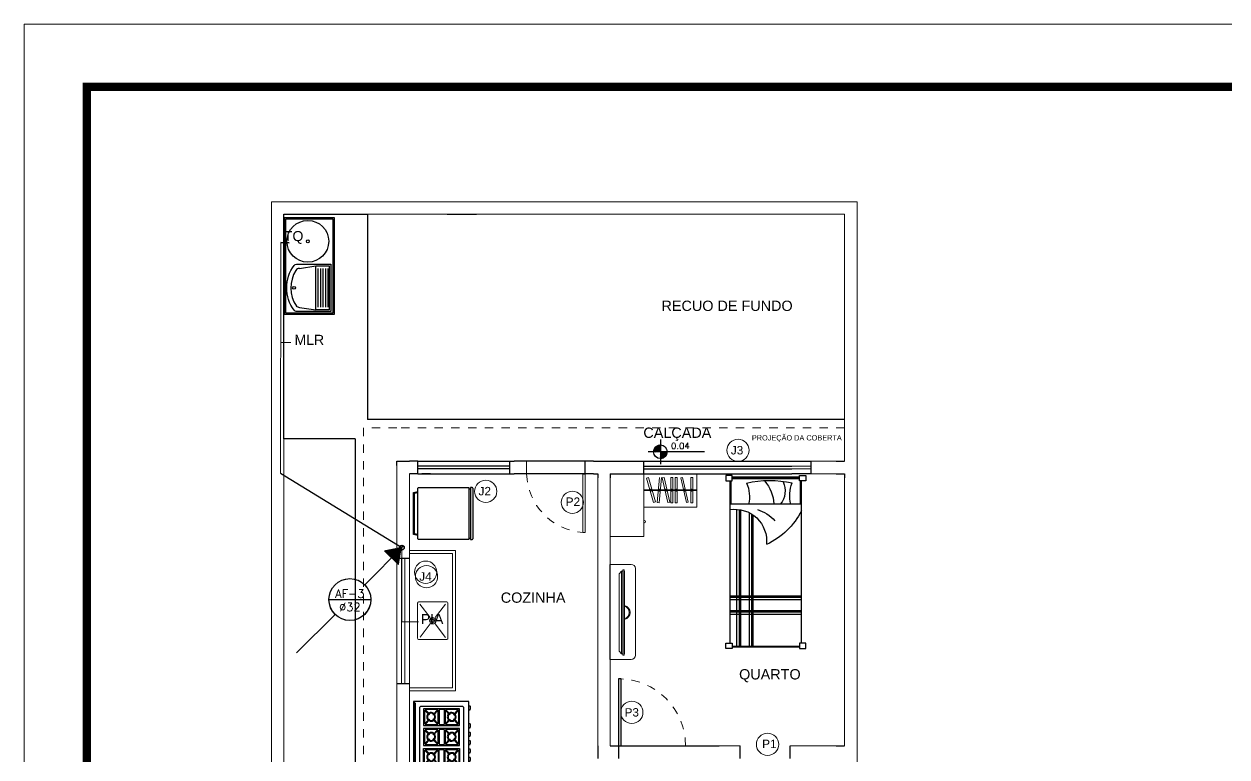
# Model space of a CAD drawing. Header units: millimetres. Extents: x 1345 to 2117, y 1214 to 1365.
# Drawn here: x 1932.05 to 1946.42, y 1287.29 to 1296.04 of the extents above; entities that cross this region are included whole.
import ezdxf
from ezdxf.enums import TextEntityAlignment as Align

# ---------------------------------------------------------------- set-up
doc = ezdxf.new("R2010")
doc.units = ezdxf.units.MM
doc.header["$LTSCALE"] = 0.5
doc.linetypes.add('HIDDEN2', pattern=[0.1875, 0.125, -0.0625])
for name, color, linetype in [('02', 2, 'Continuous'), ('08', 8, 'Continuous'), ('ARCO', 7, 'HIDDEN2'), ('DIVERSOS', 4, 'Continuous'), ('ESQUADRIA', 3, 'Continuous'), ('ESQUADRIAS', 3, 'Continuous'), ('HATCH', 8, 'Continuous'), ('MOBIL-I', 251, 'Continuous'), ('parede', 2, 'Continuous'), ('PISO', 8, 'Continuous'), ('TEXTO2', 3, 'Continuous'), ('TUBULAÇÃO_HIDRÁULICA', 5, 'Continuous'), ('TXT_0', 7, 'Continuous'), ('TXT_1', 3, 'Continuous')]:
    doc.layers.add(name, color=color, linetype=linetype)
doc.styles.add('ADITIVOCAD', font='ROMANS.shx')
doc.styles.add('SANSSERIF', font='sas_____.pfb', dxfattribs={"height": 1})
doc.styles.get("Standard").update_dxf_attribs({"font": 'arial.ttf'})

# ---------------------------------------------------------------- blocks, each defined once
blk = doc.blocks.new('ADC_PE_AB1')
blk.add_lwpolyline([(0, -0.03), (1, -0.03), (1, 0), (0, 0)], close=True)
at = {"flags": 8}
blk.add_attdef('$PORTA', text='', height=0.09, dxfattribs=at).set_placement((0.5, -0.157), align=Align.MIDDLE)
blk = doc.blocks.new('CamaSolteiroP_20')
for p, q in [((-37.7, 0), (37.7, 0)), ((-40, -185.9), (-40, -4.1)), ((-39, -30), (-39, -4.1)), ((-37.7, -1), (37.7, -1)), ((-37.7, -2), (37.7, -2)), ((39, -4.1), (39, -30)), ((40, -4.1), (40, -185.9)), ((-40, -30), (40, -30)), ((37.7, -189), (-37.7, -189)), ((37.7, -190), (-37.7, -190))]:
    blk.add_line(p, q)
at = {"color": 8}
for p, q in [((18.6, -39.6), (18.6, -190)), ((28.4, -37), (28.4, -190)), ((29.8, -37), (29.8, -190)), ((32.6, -37), (32.6, -190)), ((14.4, -42.5), (14.4, -190)), ((15.8, -41.9), (15.8, -190)), ((40, -132.9), (-40, -132.9)), ((40, -134.3), (-40, -134.3)), ((40, -137.1), (-40, -137.1)), ((40, -149.2), (-40, -149.2)), ((40, -150.6), (-40, -150.6)), ((40, -153.4), (-40, -153.4))]:
    blk.add_line(p, q, dxfattribs=at)
for points in [[(-44.8, -4.1), (-37.7, -4.1), (-37.7, 1.9), (-44.8, 1.9)], [(44.8, -4.1), (37.7, -4.1), (37.7, 1.9), (44.8, 1.9)], [(-44.8, -185.9), (-37.7, -185.9), (-37.7, -191.9), (-44.8, -191.9)], [(44.8, -185.9), (37.7, -185.9), (37.7, -191.9), (44.8, -191.9)]]:
    blk.add_lwpolyline(points, close=True)
for centre, radius, start, end in [((-4.5, -118), 114.4, 76.9055, 102.6216), ((-69.4, -20.6), 42.4, 347.1561, 19.7175), ((54.9, -21.4), 36.7, 156.0862, 193.6963), ((31.9, -2.1), 80.1, 206.0885, 245.813), ((34.5, -71.4), 35.5, 81.0342, 186.0266)]:
    blk.add_arc(centre, radius, start, end)
for centre, radius, start, end in [((2, -15.4), 23.7, 154.5854, 219.1554), ((35.5, -33.2), 44.9, 139.8836, 175.8528), ((21.8, -77.1), 42.7, 106.9145, 138.5644)]:
    blk.add_arc(centre, radius, start, end, dxfattribs=at)
blk = doc.blocks.new('ADC_MCOZ_03')
for p, q in [((-0.294, -0.66), (-0.294, -0.68)), ((0.294, -0.66), (0.294, -0.68))]:
    blk.add_line(p, q)
for points in [[(-0.263, -0.05), (-0.252, 0), (0.252, 0), (0.262, -0.05)], [(-0.252, -0.05), (-0.244, -0.01), (0.244, -0.01), (0.252, -0.05)]]:
    blk.add_lwpolyline(points)
for points in [[(0.298, -0.05, -0.414214), (0.312, -0.064), (0.312, -0.66), (-0.312, -0.66), (-0.312, -0.064, -0.414214), (-0.298, -0.05)], [(-0.312, -0.68), (-0.312, -0.696, 0.414214), (-0.298, -0.71), (0.298, -0.71, 0.414214), (0.312, -0.696), (0.312, -0.68)]]:
    blk.add_lwpolyline(points, format="xyb", close=True)
blk = doc.blocks.new('ADC_MCOZ_19')
for p, q in [((-0.425, 0), (-0.425, -0.66)), ((0.425, 0), (-0.425, 0)), ((0.425, -0.66), (0.425, 0)), ((0.425, -0.01), (-0.425, -0.01)), ((-0.405, -0.01), (-0.405, -0.02)), ((0.405, -0.02), (-0.405, -0.02)), ((-0.365, -0.093), (-0.365, -0.577)), ((0.342, -0.07), (-0.342, -0.07)), ((-0.338, -0.55), (-0.338, -0.12)), ((-0.338, -0.12), (-0.138, -0.12)), ((-0.328, -0.289), (-0.328, -0.136)), ((-0.328, -0.136), (-0.271, -0.192)), ((-0.32, -0.13), (-0.265, -0.184)), ((-0.32, -0.13), (-0.156, -0.13)), ((-0.156, -0.13), (-0.213, -0.185)), ((-0.148, -0.136), (-0.207, -0.194)), ((-0.148, -0.136), (-0.148, -0.289)), ((-0.138, -0.12), (-0.138, -0.55)), ((-0.1, -0.12), (-0.1, -0.55)), ((0.1, -0.12), (-0.1, -0.12)), ((-0.09, -0.136), (-0.09, -0.289)), ((-0.09, -0.136), (-0.031, -0.194)), ((-0.082, -0.13), (-0.025, -0.185)), ((0.082, -0.13), (-0.082, -0.13)), ((0.082, -0.13), (0.027, -0.184)), ((0.09, -0.136), (0.033, -0.192)), ((0.09, -0.289), (0.09, -0.136)), ((0.1, -0.55), (0.1, -0.12)), ((0.138, -0.12), (0.138, -0.55)), ((0.338, -0.12), (0.138, -0.12)), ((0.148, -0.136), (0.207, -0.194)), ((0.148, -0.136), (0.148, -0.289)), ((0.156, -0.13), (0.213, -0.185)), ((0.32, -0.13), (0.156, -0.13)), ((0.32, -0.13), (0.265, -0.184)), ((0.328, -0.136), (0.271, -0.192)), ((0.328, -0.289), (0.328, -0.136)), ((0.338, -0.55), (0.338, -0.12)), ((0.365, -0.577), (0.365, -0.093)), ((0.405, -0.02), (0.405, -0.01)), ((-0.269, -0.232), (-0.328, -0.289)), ((-0.262, -0.239), (-0.32, -0.295)), ((-0.216, -0.238), (-0.156, -0.295)), ((-0.209, -0.23), (-0.148, -0.289)), ((-0.029, -0.23), (-0.09, -0.289)), ((-0.023, -0.238), (-0.082, -0.295)), ((0.024, -0.239), (0.082, -0.295)), ((0.031, -0.232), (0.09, -0.289)), ((0.209, -0.23), (0.148, -0.289)), ((0.216, -0.238), (0.156, -0.295)), ((0.262, -0.239), (0.32, -0.295)), ((0.269, -0.232), (0.328, -0.289)), ((-0.328, -0.305), (-0.148, -0.305)), ((-0.328, -0.365), (-0.328, -0.305)), ((-0.328, -0.365), (-0.148, -0.365)), ((-0.328, -0.381), (-0.271, -0.437)), ((-0.328, -0.534), (-0.328, -0.381)), ((-0.156, -0.295), (-0.32, -0.295)), ((-0.32, -0.375), (-0.265, -0.429)), ((-0.32, -0.375), (-0.156, -0.375)), ((-0.156, -0.375), (-0.213, -0.43)), ((-0.148, -0.381), (-0.207, -0.439)), ((-0.148, -0.305), (-0.148, -0.365)), ((-0.148, -0.381), (-0.148, -0.534)), ((0.09, -0.305), (-0.09, -0.305)), ((-0.09, -0.305), (-0.09, -0.365)), ((0.09, -0.365), (-0.09, -0.365)), ((-0.09, -0.381), (-0.031, -0.439)), ((-0.09, -0.381), (-0.09, -0.534)), ((-0.082, -0.295), (0.082, -0.295)), ((0.082, -0.375), (-0.082, -0.375)), ((-0.082, -0.375), (-0.025, -0.43)), ((0.082, -0.375), (0.027, -0.429)), ((0.09, -0.381), (0.033, -0.437)), ((0.09, -0.365), (0.09, -0.305)), ((0.09, -0.534), (0.09, -0.381)), ((0.148, -0.305), (0.148, -0.365)), ((0.328, -0.305), (0.148, -0.305)), ((0.328, -0.365), (0.148, -0.365)), ((0.148, -0.381), (0.148, -0.534)), ((0.148, -0.381), (0.207, -0.439)), ((0.156, -0.295), (0.32, -0.295)), ((0.156, -0.375), (0.213, -0.43)), ((0.32, -0.375), (0.156, -0.375)), ((0.32, -0.375), (0.265, -0.429)), ((0.328, -0.381), (0.271, -0.437)), ((0.328, -0.365), (0.328, -0.305)), ((0.328, -0.534), (0.328, -0.381)), ((-0.138, -0.55), (-0.338, -0.55)), ((-0.269, -0.477), (-0.328, -0.534)), ((-0.262, -0.484), (-0.32, -0.54)), ((-0.156, -0.54), (-0.32, -0.54)), ((-0.216, -0.483), (-0.156, -0.54)), ((-0.209, -0.475), (-0.148, -0.534)), ((-0.1, -0.55), (0.1, -0.55)), ((-0.029, -0.475), (-0.09, -0.534)), ((-0.023, -0.483), (-0.082, -0.54)), ((-0.082, -0.54), (0.082, -0.54)), ((0.024, -0.484), (0.082, -0.54)), ((0.031, -0.477), (0.09, -0.534)), ((0.138, -0.55), (0.338, -0.55)), ((0.209, -0.475), (0.148, -0.534)), ((0.216, -0.483), (0.156, -0.54)), ((0.156, -0.54), (0.32, -0.54)), ((0.262, -0.484), (0.32, -0.54)), ((0.269, -0.477), (0.328, -0.534)), ((-0.425, -0.66), (0.425, -0.66)), ((-0.39, -0.66), (-0.39, -0.674)), ((-0.39, -0.674), (-0.383, -0.674)), ((-0.383, -0.674), (-0.383, -0.681)), ((-0.383, -0.681), (-0.348, -0.681)), ((-0.348, -0.674), (-0.348, -0.681)), ((-0.348, -0.674), (-0.341, -0.674)), ((-0.342, -0.6), (0.342, -0.6)), ((-0.341, -0.66), (-0.341, -0.674)), ((-0.29, -0.66), (-0.29, -0.674)), ((-0.29, -0.674), (-0.283, -0.674)), ((-0.283, -0.674), (-0.283, -0.681)), ((-0.283, -0.681), (-0.248, -0.681)), ((-0.248, -0.674), (-0.248, -0.681)), ((-0.248, -0.674), (-0.241, -0.674)), ((-0.241, -0.66), (-0.241, -0.674)), ((-0.19, -0.66), (-0.19, -0.674)), ((-0.19, -0.674), (-0.183, -0.674)), ((-0.183, -0.674), (-0.183, -0.681)), ((-0.183, -0.681), (-0.148, -0.681)), ((-0.148, -0.674), (-0.148, -0.681)), ((-0.148, -0.674), (-0.141, -0.674)), ((-0.141, -0.66), (-0.141, -0.674)), ((-0.09, -0.66), (-0.09, -0.674)), ((-0.09, -0.674), (-0.083, -0.674)), ((-0.083, -0.674), (-0.083, -0.681)), ((-0.083, -0.681), (-0.048, -0.681)), ((-0.048, -0.674), (-0.048, -0.681)), ((-0.048, -0.674), (-0.041, -0.674)), ((-0.041, -0.66), (-0.041, -0.674)), ((0.01, -0.66), (0.01, -0.674)), ((0.01, -0.674), (0.017, -0.674)), ((0.017, -0.674), (0.017, -0.681)), ((0.017, -0.681), (0.052, -0.681)), ((0.052, -0.674), (0.052, -0.681)), ((0.052, -0.674), (0.059, -0.674)), ((0.059, -0.66), (0.059, -0.674)), ((0.11, -0.66), (0.11, -0.674)), ((0.11, -0.674), (0.117, -0.674)), ((0.117, -0.674), (0.117, -0.681)), ((0.117, -0.681), (0.152, -0.681)), ((0.152, -0.674), (0.152, -0.681)), ((0.152, -0.674), (0.159, -0.674)), ((0.159, -0.66), (0.159, -0.674)), ((0.324, -0.66), (0.324, -0.674)), ((0.324, -0.674), (0.331, -0.674)), ((0.331, -0.674), (0.331, -0.681)), ((0.331, -0.681), (0.366, -0.681)), ((0.366, -0.674), (0.366, -0.681)), ((0.366, -0.674), (0.373, -0.674)), ((0.373, -0.66), (0.373, -0.674))]:
    blk.add_line(p, q)
for centre, radius, start, end in [((-0.342, -0.093), 0.0234, 90, 180), ((0.342, -0.093), 0.0234, 360, 90), ((-0.24, -0.21), 0.0525, 146.7284, 216.956), ((-0.24, -0.21), 0.0442, 147.9107, 216.4727), ((-0.24, -0.21), 0.0525, 42.0892, 135.793), ((-0.24, -0.21), 0.0525, 227.9045, 314.2264), ((-0.24, -0.21), 0.0442, 42.5726, 134.909), ((-0.24, -0.21), 0.0364, 133.7108, 149.5156), ((-0.24, -0.21), 0.0364, 215.8183, 231.6632), ((-0.24, -0.21), 0.0442, 229.4965, 313.0441), ((-0.24, -0.21), 0.0364, 311.4391, 327.244), ((-0.24, -0.21), 0.0364, 27.382, 43.227), ((-0.24, -0.21), 0.0442, 326.0457, 29.5488), ((-0.24, -0.21), 0.0525, 325.1618, 31.1407), ((0.002, -0.21), 0.0525, 148.8593, 214.8382), ((0.002, -0.21), 0.0442, 150.4512, 213.9543), ((0.002, -0.21), 0.0525, 44.207, 137.9108), ((0.002, -0.21), 0.0525, 225.7736, 312.0955), ((0.002, -0.21), 0.0442, 45.091, 137.4274), ((0.002, -0.21), 0.0364, 136.773, 152.618), ((0.002, -0.21), 0.0364, 212.756, 228.5609), ((0.002, -0.21), 0.0442, 226.9559, 310.5035), ((0.002, -0.21), 0.0364, 308.3368, 324.1817), ((0.002, -0.21), 0.0364, 30.4844, 46.2892), ((0.002, -0.21), 0.0442, 323.5273, 32.0893), ((0.002, -0.21), 0.0525, 323.044, 33.2716), ((0.24, -0.21), 0.0525, 148.8593, 214.8382), ((0.24, -0.21), 0.0442, 150.4512, 213.9543), ((0.24, -0.21), 0.0525, 44.207, 137.9108), ((0.24, -0.21), 0.0525, 225.7736, 312.0955), ((0.24, -0.21), 0.0442, 45.091, 137.4274), ((0.24, -0.21), 0.0364, 136.773, 152.618), ((0.24, -0.21), 0.0364, 212.756, 228.5609), ((0.24, -0.21), 0.0442, 226.9559, 310.5035), ((0.24, -0.21), 0.0364, 308.3368, 324.1817), ((0.24, -0.21), 0.0364, 30.4844, 46.2892), ((0.24, -0.21), 0.0442, 323.5273, 32.0893), ((0.24, -0.21), 0.0525, 323.044, 33.2716), ((-0.24, -0.455), 0.0525, 146.7284, 216.956), ((-0.24, -0.455), 0.0525, 42.0892, 135.793), ((-0.24, -0.455), 0.0442, 42.5726, 134.909), ((-0.24, -0.455), 0.0364, 133.7108, 149.5156), ((-0.24, -0.455), 0.0364, 27.382, 43.227), ((-0.24, -0.455), 0.0525, 325.1618, 31.1407), ((0.002, -0.455), 0.0525, 148.8593, 214.8382), ((0.002, -0.455), 0.0525, 44.207, 137.9108), ((0.002, -0.455), 0.0442, 45.091, 137.4274), ((0.002, -0.455), 0.0364, 136.773, 152.618), ((0.002, -0.455), 0.0364, 30.4844, 46.2892), ((0.002, -0.455), 0.0525, 323.044, 33.2716), ((0.24, -0.455), 0.0525, 148.8593, 214.8382), ((0.24, -0.455), 0.0525, 44.207, 137.9108), ((0.24, -0.455), 0.0442, 45.091, 137.4274), ((0.24, -0.455), 0.0364, 136.773, 152.618), ((0.24, -0.455), 0.0364, 30.4844, 46.2892), ((0.24, -0.455), 0.0525, 323.044, 33.2716), ((-0.24, -0.455), 0.0442, 147.9107, 216.4727), ((-0.24, -0.455), 0.0525, 227.9045, 314.2264), ((-0.24, -0.455), 0.0364, 215.8183, 231.6632), ((-0.24, -0.455), 0.0442, 229.4965, 313.0441), ((-0.24, -0.455), 0.0364, 311.4391, 327.244), ((-0.24, -0.455), 0.0442, 326.0457, 29.5488), ((0.002, -0.455), 0.0442, 150.4512, 213.9543), ((0.002, -0.455), 0.0525, 225.7736, 312.0955), ((0.002, -0.455), 0.0364, 212.756, 228.5609), ((0.002, -0.455), 0.0442, 226.9559, 310.5035), ((0.002, -0.455), 0.0364, 308.3368, 324.1817), ((0.002, -0.455), 0.0442, 323.5273, 32.0893), ((0.24, -0.455), 0.0442, 150.4512, 213.9543), ((0.24, -0.455), 0.0525, 225.7736, 312.0955), ((0.24, -0.455), 0.0364, 212.756, 228.5609), ((0.24, -0.455), 0.0442, 226.9559, 310.5035), ((0.24, -0.455), 0.0364, 308.3368, 324.1817), ((0.24, -0.455), 0.0442, 323.5273, 32.0893), ((-0.342, -0.577), 0.0234, 180, 270), ((0.342, -0.577), 0.0234, 270, 360)]:
    blk.add_arc(centre, radius, start, end)
blk = doc.blocks.new('Adc_nivelpl')
h = blk.add_hatch()
h.set_pattern_fill('_U', color=256, scale=0.005, angle=45, style=0, double=1)
h.set_pattern_definition([(45, (-5.8772514, -3.5161936), (-0.003535534, 0.003535534), []), (135, (-5.8772514, -3.5161936), (-0.003535534, -0.003535534), [])])
h.paths.add_polyline_path([(0.195, -0.087, 0.414214), (0.087, -0.195), (0.195, -0.195)])
h.paths.add_polyline_path([(0.195, -0.195), (0.195, -0.304, 0.414214), (0.304, -0.195)])
for p, q in [((0.195, 0), (0.195, -0.391)), ((0.896, -0.195), (0, -0.195))]:
    blk.add_line(p, q)
blk.add_circle((0.195, -0.195), 0.109)
at = {"flags": 8}
blk.add_attdef('NIVEL', (0.364, -0.15), '', height=0.1, dxfattribs=at)
blk = doc.blocks.new('Adh_hicol0')
for radius in [0.559, 0.515]:
    blk.add_circle((0, 0), radius)
blk = doc.blocks.new('Adh_BalaoAf')
for p, q in [((0, 0), (0.65, 0)), ((1.8, 0), (1.15, 0))]:
    blk.add_line(p, q)
blk.add_circle((0.9, 0), 0.25)
blk = doc.blocks.new('Adh_Afn')
blk.add_line((-0.25, 0), (0.25, 0))
blk.add_circle((0, 0), 0.25)
at = {"flags": 8}
for tag, p in [('$AF', (0, 0.07)), ('$DIAM', (0, -0.091))]:
    blk.add_attdef(tag, text='', height=0.1, dxfattribs=at).set_placement(p, align=Align.MIDDLE)

msp = doc.modelspace()

# ---------------------------------------------------------------- hatches: boundary and pattern name
at = {"layer": 'HATCH', "lineweight": 18}
h = msp.add_hatch(dxfattribs=at)
h.set_pattern_fill('LINE,_O', color=256, scale=0.001, angle=158.4888)
h.set_pattern_definition([(158.48882318, (4166.5964268, 1473.4062248), (-0.001164217631, -0.002953848728), [])])
h.paths.add_polyline_path([(1936.355, 1289.75), (1936.522, 1289.587), (1936.557, 1289.79)])

# ---------------------------------------------------------------- linework, layer by layer
for p, q in [((1935.336, 1293.123), (1935.531, 1293.153)), ((1935.531, 1292.628), (1935.531, 1293.153)), ((1935.561, 1292.659), (1935.561, 1293.123)), ((1935.591, 1292.659), (1935.591, 1293.123)), ((1935.621, 1292.659), (1935.621, 1293.123)), ((1935.651, 1292.659), (1935.651, 1293.123)), ((1935.681, 1292.659), (1935.681, 1293.123)), ((1935.336, 1292.658), (1935.531, 1292.628))]:
    msp.add_line(p, q)
at = {"color": 8, "linetype": 'ByBlock'}
for p, q in [((1941.851, 1291.32), (1936.151, 1291.32)), ((1936.001, 1291.087), (1936.001, 1286.053)), ((1936.501, 1290.77), (1936.501, 1290.82)), ((1936.501, 1290.82), (1936.651, 1290.82)), ((1936.751, 1290.82), (1936.651, 1290.82)), ((1936.751, 1290.82), (1937.751, 1290.82)), ((1936.751, 1290.67), (1936.751, 1290.82)), ((1937.851, 1290.76), (1936.751, 1290.76)), ((1937.851, 1290.73), (1936.751, 1290.73)), ((1937.751, 1290.82), (1937.901, 1290.82)), ((1937.851, 1290.67), (1937.851, 1290.82)), ((1938.851, 1290.82), (1937.901, 1290.82)), ((1938.751, 1290.67), (1938.751, 1290.82)), ((1938.851, 1290.82), (1939.051, 1290.82)), ((1939.051, 1290.82), (1939.451, 1290.82)), ((1939.451, 1290.67), (1939.451, 1290.82)), ((1939.451, 1290.82), (1939.621, 1290.82)), ((1939.451, 1290.76), (1939.621, 1290.76)), ((1939.451, 1290.73), (1939.621, 1290.73)), ((1939.621, 1290.82), (1941.221, 1290.82)), ((1939.621, 1290.76), (1941.221, 1290.76)), ((1939.621, 1290.73), (1941.221, 1290.73)), ((1941.221, 1290.82), (1941.451, 1290.82)), ((1941.451, 1290.67), (1941.451, 1290.82)), ((1941.751, 1290.82), (1941.851, 1290.82)), ((1936.751, 1290.67), (1936.651, 1290.67)), ((1936.751, 1290.67), (1937.751, 1290.67)), ((1936.901, 1290.67), (1936.801, 1290.67)), ((1937.751, 1290.67), (1937.901, 1290.67)), ((1938.851, 1290.67), (1937.901, 1290.67)), ((1938.721, 1290.67), (1938.751, 1290.67)), ((1938.851, 1290.67), (1938.901, 1290.67)), ((1938.901, 1290.67), (1938.901, 1290.62)), ((1939.051, 1290.67), (1939.451, 1290.67)), ((1939.051, 1290.67), (1939.051, 1290.62)), ((1939.451, 1290.67), (1939.621, 1290.67)), ((1939.621, 1290.67), (1941.221, 1290.67)), ((1941.451, 1290.67), (1941.221, 1290.67)), ((1941.751, 1290.67), (1941.851, 1290.67)), ((1941.851, 1290.67), (1941.851, 1290.62)), ((1939.051, 1288.452), (1939.051, 1289.588)), ((1938.901, 1287.42), (1938.901, 1287.27)), ((1939.051, 1287.42), (1940.351, 1287.42)), ((1939.151, 1287.42), (1939.151, 1287.27)), ((1940.601, 1287.27), (1940.601, 1287.42)), ((1941.201, 1287.27), (1941.201, 1287.42)), ((1941.751, 1287.42), (1941.851, 1287.42))]:
    msp.add_line(p, q, dxfattribs=at)
at = {"color": 5, "linetype": 'ByBlock'}
msp.add_line((1935.112, 1290.677), (1936.561, 1289.789), dxfattribs=at)
at = {"lineweight": 18}
for p, q in [((1939.485, 1290.619), (1939.507, 1290.625)), ((1939.485, 1290.619), (1939.568, 1290.327)), ((1939.507, 1290.625), (1939.59, 1290.333)), ((1939.64, 1290.627), (1939.612, 1290.325)), ((1939.662, 1290.625), (1939.634, 1290.323)), ((1939.671, 1290.62), (1939.693, 1290.625)), ((1939.671, 1290.62), (1939.74, 1290.325)), ((1939.693, 1290.625), (1939.762, 1290.33)), ((1939.774, 1290.627), (1939.774, 1290.324)), ((1939.774, 1290.627), (1939.797, 1290.627)), ((1939.797, 1290.627), (1939.797, 1290.324)), ((1939.828, 1290.627), (1939.828, 1290.324)), ((1939.828, 1290.627), (1939.851, 1290.627)), ((1939.851, 1290.627), (1939.851, 1290.324)), ((1939.892, 1290.62), (1939.914, 1290.625)), ((1939.892, 1290.62), (1939.961, 1290.325)), ((1939.914, 1290.625), (1939.983, 1290.33)), ((1940.013, 1290.627), (1940.013, 1290.324)), ((1940.013, 1290.627), (1940.036, 1290.627)), ((1940.036, 1290.627), (1940.036, 1290.324)), ((1939.451, 1290.479), (1940.086, 1290.479)), ((1939.451, 1290.472), (1940.086, 1290.472)), ((1939.533, 1290.486), (1939.536, 1290.487)), ((1939.539, 1290.464), (1939.533, 1290.486)), ((1939.542, 1290.465), (1939.536, 1290.487)), ((1939.542, 1290.465), (1939.539, 1290.464)), ((1939.634, 1290.464), (1939.636, 1290.487)), ((1939.638, 1290.464), (1939.634, 1290.464)), ((1939.636, 1290.487), (1939.64, 1290.486)), ((1939.638, 1290.464), (1939.64, 1290.486)), ((1939.712, 1290.485), (1939.716, 1290.486)), ((1939.717, 1290.463), (1939.712, 1290.485)), ((1939.721, 1290.464), (1939.716, 1290.486)), ((1939.721, 1290.464), (1939.717, 1290.463)), ((1939.784, 1290.464), (1939.784, 1290.487)), ((1939.784, 1290.487), (1939.788, 1290.487)), ((1939.788, 1290.464), (1939.784, 1290.464)), ((1939.788, 1290.464), (1939.788, 1290.487)), ((1939.838, 1290.464), (1939.838, 1290.487)), ((1939.838, 1290.487), (1939.842, 1290.487)), ((1939.842, 1290.464), (1939.838, 1290.464)), ((1939.842, 1290.464), (1939.842, 1290.487)), ((1939.933, 1290.485), (1939.937, 1290.486)), ((1939.938, 1290.463), (1939.933, 1290.485)), ((1939.942, 1290.464), (1939.937, 1290.486)), ((1939.942, 1290.464), (1939.938, 1290.463)), ((1940.023, 1290.464), (1940.023, 1290.487)), ((1940.023, 1290.487), (1940.026, 1290.487)), ((1940.026, 1290.464), (1940.023, 1290.464)), ((1940.026, 1290.464), (1940.026, 1290.487)), ((1939.568, 1290.327), (1939.59, 1290.333)), ((1939.612, 1290.325), (1939.634, 1290.323)), ((1939.74, 1290.325), (1939.762, 1290.33)), ((1939.774, 1290.324), (1939.797, 1290.324)), ((1939.828, 1290.324), (1939.851, 1290.324)), ((1939.961, 1290.325), (1939.983, 1290.33)), ((1940.013, 1290.324), (1940.036, 1290.324))]:
    msp.add_line(p, q, dxfattribs=at)
at = {"color": 6, "linetype": 'ByBlock'}
for p, q in [((1936.651, 1289.659), (1936.501, 1289.659)), ((1936.651, 1288.159), (1936.501, 1288.159))]:
    msp.add_line(p, q, dxfattribs=at)
at = {"color": 8, "linetype": 'ByBlock'}
msp.add_lwpolyline([(1936.001, 1291.087), (1935.151, 1291.087), (1935.151, 1293.77), (1936.151, 1293.77), (1936.151, 1291.32)], dxfattribs=at)
for points in [[(1935.755, 1292.577), (1935.755, 1293.727), (1935.155, 1293.727), (1935.155, 1292.577)], [(1935.17, 1293.712), (1935.17, 1292.592), (1935.74, 1292.592), (1935.74, 1293.712)]]:
    msp.add_lwpolyline(points, close=True)
msp.add_lwpolyline([(1935.296, 1292.608, -0.153737), (1935.275, 1292.623, -0.338906), (1935.275, 1293.159, -0.256007), (1935.3, 1293.173), (1935.712, 1293.173), (1935.712, 1292.608)], format="xyb", close=True)
msp.add_lwpolyline([(1935.531, 1293.153), (1935.692, 1293.153), (1935.692, 1292.628), (1935.531, 1292.628, -0.125189)], format="xyb")
for centre, radius in [((1935.437, 1293.447), 0.25), ((1935.437, 1293.447), 0.0177), ((1935.273, 1292.891), 0.0177)]:
    msp.add_circle(centre, radius)
for centre, radius, start, end in [((1935.625, 1292.891), 0.391, 147.7458, 213.7499), ((1935.336, 1293.073), 0.05, 90, 147.7458), ((1935.336, 1292.708), 0.05, 222.7383, 270)]:
    msp.add_arc(centre, radius, start, end)
at = {"layer": '02', "color": 5}
for p, q in [((1935.115, 1293.431), (1935.215, 1293.429)), ((1935.215, 1293.429), (1935.115, 1293.431))]:
    msp.add_line(p, q, dxfattribs=at)
at = {"layer": '02', "color": 8, "lineweight": 18}
for p, q in [((1935.151, 1289.82), (1935.151, 1290.92)), ((1936.501, 1290.77), (1936.501, 1286.07)), ((1936.651, 1290.67), (1936.651, 1286.07)), ((1940.087, 1290.67), (1939.051, 1290.67)), ((1939.051, 1290.67), (1939.051, 1289.92)), ((1939.451, 1290.27), (1939.451, 1290.67)), ((1939.451, 1290.67), (1939.451, 1290.352)), ((1940.087, 1290.67), (1940.087, 1290.27)), ((1940.087, 1290.27), (1939.451, 1290.27)), ((1939.451, 1289.92), (1939.451, 1290.27)), ((1939.051, 1289.92), (1939.451, 1289.92))]:
    msp.add_line(p, q, dxfattribs=at)
at = {"layer": '02', "lineweight": 18}
msp.add_lwpolyline([(1932.046, 1251.492), (1993.246, 1251.492), (1993.246, 1296.042), (1932.046, 1296.042)], close=True, dxfattribs=at)
at = {"layer": '02', "lineweight": 18, "const_width": 0.1}
msp.add_lwpolyline([(1932.796, 1252.242), (1992.496, 1252.242), (1992.496, 1295.292), (1932.796, 1295.292)], close=True, dxfattribs=at)
at = {"layer": '02', "color": 8, "lineweight": 18}
msp.add_arc((1939.453, 1290.098), 0.0173, 264.5949, 95.4051, dxfattribs=at)
at = {"layer": '08'}
msp.add_line((1937.103, 1293.77), (1937.453, 1293.77), dxfattribs=at)
at = {"layer": 'ARCO', "color": 8, "lineweight": 18}
for p, q in [((1936.501, 1291.22), (1936.101, 1291.22)), ((1936.101, 1291.22), (1936.101, 1286.053)), ((1941.851, 1291.22), (1936.501, 1291.22))]:
    msp.add_line(p, q, dxfattribs=at)
for centre, radius, start, end in [((1938.774, 1290.691), 0.723, 181.6504, 265.8407), ((1939.151, 1287.42), 0.8, 360, 90)]:
    msp.add_arc(centre, radius, start, end, dxfattribs=at)
at = {"layer": 'DIVERSOS', "lineweight": 18}
msp.add_lwpolyline([(1936.557, 1289.79), (1936.355, 1289.75), (1936.522, 1289.587)], dxfattribs=at)
at = {"layer": 'ESQUADRIA', "lineweight": 18}
for p, q in [((1936.556, 1289.659), (1936.556, 1288.159)), ((1936.596, 1289.659), (1936.596, 1288.159))]:
    msp.add_line(p, q, dxfattribs=at)
at = {"layer": 'ESQUADRIAS', "color": 8, "lineweight": 18}
for points in [[(1938.001, 1290.67), (1938.051, 1290.67), (1938.051, 1290.82), (1938.001, 1290.82)], [(1938.751, 1289.97), (1938.721, 1289.97), (1938.721, 1290.67)], [(1938.751, 1290.67), (1938.751, 1290.67), (1938.751, 1289.97)]]:
    msp.add_lwpolyline(points, dxfattribs=at)
at = {"layer": 'MOBIL-I', "lineweight": 18}
for p, q in [((1937.201, 1289.753), (1936.651, 1289.753)), ((1937.166, 1289.718), (1936.651, 1289.718)), ((1937.166, 1289.718), (1937.166, 1288.111)), ((1937.201, 1289.753), (1937.201, 1288.076)), ((1939.301, 1289.588), (1939.051, 1289.588)), ((1939.351, 1288.502), (1939.351, 1289.538)), ((1936.775, 1289.114), (1936.899, 1288.953)), ((1936.959, 1288.953), (1937.083, 1289.114)), ((1936.778, 1288.719), (1936.899, 1288.876)), ((1936.959, 1288.876), (1937.083, 1288.716)), ((1939.301, 1288.452), (1939.051, 1288.452)), ((1937.166, 1288.111), (1936.651, 1288.111)), ((1937.201, 1288.076), (1936.651, 1288.076))]:
    msp.add_line(p, q, dxfattribs=at)
for points in [[(1939.156, 1288.55), (1939.186, 1288.519), (1939.186, 1289.507), (1939.156, 1289.476)], [(1939.186, 1288.519), (1939.201, 1288.519), (1939.201, 1289.507), (1939.186, 1289.507)], [(1939.201, 1288.504), (1939.217, 1288.504), (1939.217, 1289.522), (1939.201, 1289.522)], [(1939.217, 1288.519), (1939.222, 1288.519), (1939.222, 1289.507), (1939.217, 1289.507)]]:
    msp.add_lwpolyline(points, close=True, dxfattribs=at)
msp.add_lwpolyline([(1936.748, 1288.964), (1936.748, 1289.123, -0.414214), (1936.766, 1289.141), (1937.092, 1289.141, -0.414214), (1937.11, 1289.123), (1937.11, 1288.707, -0.414214), (1937.092, 1288.689), (1936.766, 1288.689, -0.414214), (1936.748, 1288.707), (1936.748, 1288.964)], format="xyb", dxfattribs=at)
for radius in [0.0391, 0.024, 0.0147]:
    msp.add_circle((1936.929, 1288.915), radius, dxfattribs=at)
for centre, radius, start, end in [((1939.301, 1289.538), 0.05, 0, 90), ((1939.201, 1289.013), 0.0865, 283.6117, 76.3883), ((1939.201, 1289.013), 0.0763, 285.4696, 74.5304), ((1939.301, 1288.502), 0.05, 270, 0)]:
    msp.add_arc(centre, radius, start, end, dxfattribs=at)
at = {"layer": 'parede', "color": 8, "lineweight": 18}
for p, q in [((1935.001, 1268.92), (1935.001, 1293.92)), ((1935.001, 1293.92), (1942.001, 1293.92)), ((1942.001, 1293.92), (1942.001, 1268.92)), ((1935.151, 1290.579), (1935.151, 1293.77)), ((1935.151, 1293.77), (1941.851, 1293.77)), ((1941.851, 1293.77), (1941.851, 1290.82)), ((1938.901, 1290.62), (1938.901, 1287.42)), ((1939.051, 1290.62), (1939.051, 1287.42)), ((1941.851, 1290.62), (1941.851, 1287.42)), ((1935.151, 1286.22), (1935.151, 1289.82)), ((1940.601, 1287.42), (1940.351, 1287.42)), ((1940.601, 1287.42), (1940.501, 1287.42))]:
    msp.add_line(p, q, dxfattribs=at)
at = {"layer": 'PISO', "color": 8, "lineweight": 18}
for p, q in [((1941.451, 1290.76), (1941.221, 1290.76)), ((1941.451, 1290.73), (1941.221, 1290.73)), ((1941.751, 1290.82), (1941.451, 1290.82)), ((1941.751, 1290.67), (1941.451, 1290.67)), ((1941.751, 1287.42), (1941.201, 1287.42))]:
    msp.add_line(p, q, dxfattribs=at)
at = {"layer": 'PISO', "lineweight": 18}
for centre in [(1940.577, 1290.95), (1937.563, 1290.46), (1938.598, 1290.328), (1936.845, 1289.494), (1936.855, 1289.441), (1939.308, 1287.82), (1940.93, 1287.438)]:
    msp.add_circle(centre, 0.133, dxfattribs=at)
at = {"layer": 'TUBULAÇÃO_HIDRÁULICA', "lineweight": 18}
for p, q in [((1935.112, 1290.677), (1935.115, 1293.431)), ((1935.234, 1292.238), (1935.115, 1292.238)), ((1936.561, 1288.903), (1936.561, 1289.789)), ((1936.561, 1288.903), (1936.761, 1288.903))]:
    msp.add_line(p, q, dxfattribs=at)

# ---------------------------------------------------------------- block references
at = {"layer": 'DIVERSOS', "lineweight": 18, "rotation": 224.9999999999999}
msp.add_blockref('Adh_BalaoAf', (1936.576, 1289.804), dxfattribs=at)
at = {"layer": 'DIVERSOS', "lineweight": 18}
ref = msp.add_blockref('Adh_Afn', (1935.939, 1289.168), dxfattribs=at)
ref.add_attrib('$AF', 'AF-3', dxfattribs={"layer": 'TXT_0', "height": 0.1, "style": 'ADITIVOCAD', "flags": 8}).set_placement((1935.939, 1289.238), align=Align.MIDDLE)
ref.add_attrib('$DIAM', '%%C32', dxfattribs={"layer": 'TXT_0', "height": 0.1, "style": 'ADITIVOCAD', "flags": 8}).set_placement((1935.939, 1289.077), align=Align.MIDDLE)
at = {"layer": 'ESQUADRIAS', "color": 8, "lineweight": 18}
ref = msp.add_blockref('ADC_PE_AB1', (1939.151, 1287.42), dxfattribs=dict(at, xscale=0.8000000000001819, zscale=0.8000000000001819, rotation=90))
ref.add_attrib('$PORTA', 'P3', dxfattribs={"layer": 'TXT_1', "height": 0.1, "flags": 8}).set_placement((1939.308, 1287.82), align=Align.MIDDLE)
at = {"layer": 'MOBIL-I', "lineweight": 18, "xscale": -0.01066999999966356, "yscale": 0.01067000000011831, "zscale": 0.01067, "rotation": 2.243730081730178e-06}
msp.add_blockref('CamaSolteiroP_20', (1940.908, 1290.629), dxfattribs=at)
at = {"layer": 'MOBIL-I', "lineweight": 18, "rotation": 90}
for name, p in [('ADC_MCOZ_03', (1936.701, 1290.196)), ('ADC_MCOZ_19', (1936.701, 1287.526))]:
    msp.add_blockref(name, p, dxfattribs=at)
at = {"layer": 'TUBULAÇÃO_HIDRÁULICA', "lineweight": 18, "xscale": 0.0500000000001819, "yscale": 0.0500000000001819, "zscale": 0.0500000000001819, "rotation": 180}
msp.add_blockref('Adh_hicol0', (1936.561, 1289.789), dxfattribs=at)
at = {"layer": 'TXT_0', "lineweight": 18}
ref = msp.add_blockref('Adc_nivelpl', (1939.503, 1291.079), dxfattribs=dict(at, xscale=0.75, yscale=0.75, zscale=0.75))
ref.add_attrib('NIVEL', '0.04', (1939.776, 1290.966), dxfattribs={"height": 0.075, "style": 'ADITIVOCAD', "flags": 8})

# ---------------------------------------------------------------- texts
at = {"layer": 'DIVERSOS', "lineweight": 18, "char_height": 0.1011, "width": 0.37308, "attachment_point": 1}
for s, insert in [('{\\C3;J3}', (1940.491, 1291.002)), ('{\\C3;J2}', (1937.476, 1290.513)), ('{\\C3;P2}', (1938.518, 1290.387)), ('{\\C3;J4}', (1936.768, 1289.494)), ('{\\C3;P1}', (1940.866, 1287.494))]:
    msp.add_mtext(s, dxfattribs=dict(at, insert=insert))
at = {"layer": 'PISO', "lineweight": 18, "style": 'SANSSERIF'}
msp.add_text('PROJEÇÃO DA COBERTA', height=0.0626, dxfattribs=at).set_placement((1940.743, 1291.068))
at = {"layer": 'TEXTO2', "color": 8, "lineweight": 18, "style": 'SANSSERIF'}
for s, height, p in [('RECUO DE FUNDO', 0.12312, (1939.663, 1292.615)), ('CALÇADA', 0.1231, (1939.446, 1291.099)), ('COZINHA', 0.1231, (1937.742, 1289.129)), ('QUARTO', 0.1231, (1940.59, 1288.213))]:
    msp.add_text(s, height=height, dxfattribs=at).set_placement(p)
at = {"layer": 'TUBULAÇÃO_HIDRÁULICA', "color": 0, "lineweight": 18, "char_height": 0.12, "width": 1.87151, "attachment_point": 1}
for s, insert in [('TQ', (1935.151, 1293.569)), ('MLR', (1935.278, 1292.33)), ('PIA', (1936.787, 1288.994))]:
    msp.add_mtext(s, dxfattribs=dict(at, insert=insert))

doc.saveas('drawing.dxf')
